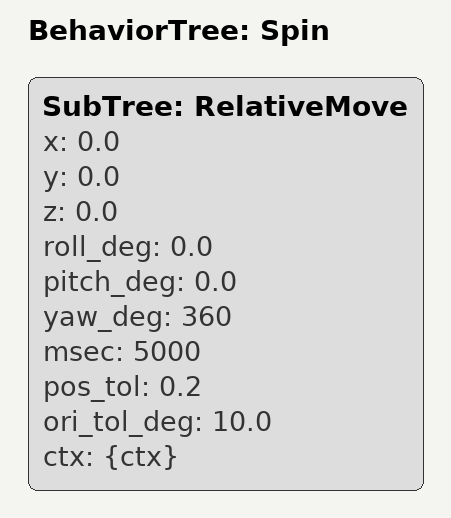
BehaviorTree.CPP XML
<root BTCPP_format="4" main_tree_to_execute="Spin">
    <BehaviorTree ID="Spin">
    <!-- spins once for now but i dont know how to parameterize this-->
        <SubTree ID="RelativeMove"
            x="0.0"
            y="0.0"
            z="0.0"
            roll_deg="0.0"
            pitch_deg="0.0"
            yaw_deg="360"
            msec="5000"
            pos_tol="0.2"
            ori_tol_deg="10.0"
            ctx="{ctx}"/>
    </BehaviorTree>
</root>
